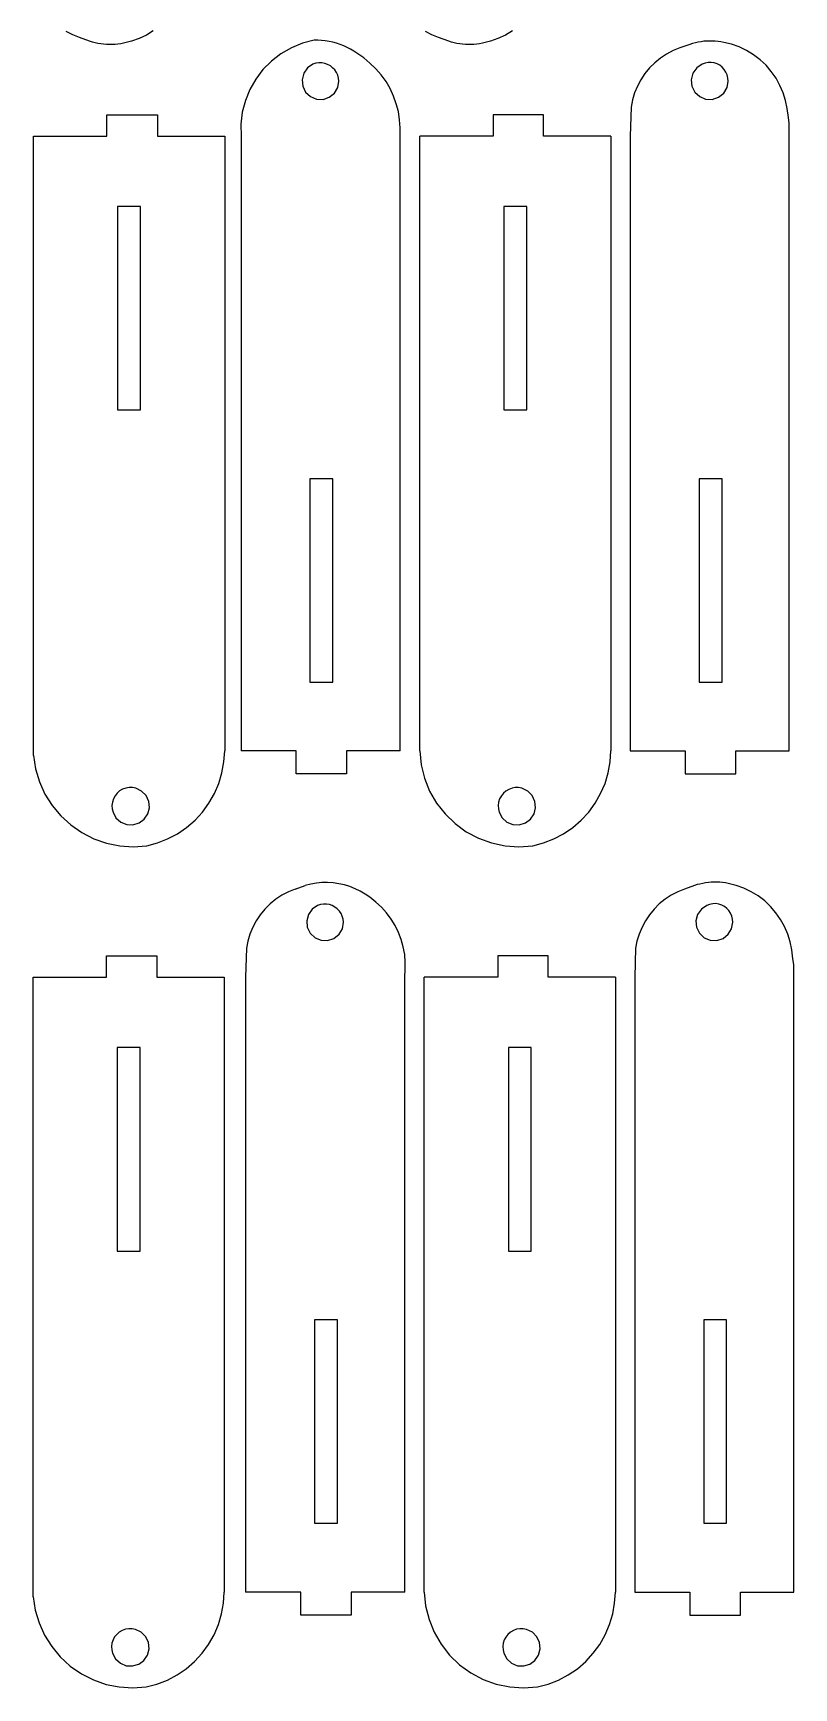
# Model space of a CAD drawing. Extents: x -3998 to 3998, y -3549 to 3549.
# Drawn here: x 974 to 1471, y 1417 to 2499 of the extents above; entities that cross this region are included whole.
import ezdxf

# ---------------------------------------------------------------- set-up
doc = ezdxf.new("R2010")
doc.units = 0
doc.header["$MEASUREMENT"] = 0
doc.layers.get('0').update_dxf_attribs({"linetype": 'CONTINUOUS'})

msp = doc.modelspace()

# ---------------------------------------------------------------- linework, layer by layer
for p, q in [((999.6, 2498.1), (995.3, 2500.3)), ((1052.2, 2500.8), (1047.7, 2498)), ((1234.3, 2498.1), (1230.1, 2500.3)), ((1287, 2500.8), (1282.5, 2498)), ((1004, 2496.3), (999.6, 2498.1)), ((1010.6, 2493.9), (1004, 2496.3)), ((1012.4, 2493.4), (1010.6, 2493.9)), ((1014.2, 2492.9), (1012.4, 2493.4)), ((1016, 2492.5), (1014.2, 2492.9)), ((1017.9, 2492.2), (1016, 2492.5)), ((1019.7, 2492), (1017.9, 2492.2)), ((1021.6, 2491.8), (1019.7, 2492)), ((1023.4, 2491.8), (1021.6, 2491.8)), ((1025.3, 2491.8), (1023.4, 2491.8)), ((1027.2, 2491.9), (1025.3, 2491.8)), ((1029, 2492.1), (1027.2, 2491.9)), ((1030.9, 2492.3), (1029, 2492.1)), ((1032.7, 2492.6), (1030.9, 2492.3)), ((1037.9, 2493.9), (1032.7, 2492.6)), ((1042.9, 2495.7), (1037.9, 2493.9)), ((1047.7, 2498), (1042.9, 2495.7)), ((1142.5, 2489.7), (1135.7, 2485.8)), ((1149.7, 2492.6), (1142.5, 2489.7)), ((1157.3, 2494.6), (1149.7, 2492.6)), ((1159.8, 2494.6), (1157.3, 2494.6)), ((1162.3, 2494.5), (1159.8, 2494.6)), ((1164.7, 2494.2), (1162.3, 2494.5)), ((1167.2, 2493.8), (1164.7, 2494.2)), ((1169.6, 2493.3), (1167.2, 2493.8)), ((1172, 2492.6), (1169.6, 2493.3)), ((1174.4, 2491.9), (1172, 2492.6)), ((1176.7, 2490.9), (1174.4, 2491.9)), ((1179, 2489.9), (1176.7, 2490.9)), ((1181.1, 2488.8), (1179, 2489.9)), ((1183.3, 2487.5), (1181.1, 2488.8)), ((1238.8, 2496.3), (1234.3, 2498.1)), ((1245.4, 2493.9), (1238.8, 2496.3)), ((1247.1, 2493.4), (1245.4, 2493.9)), ((1248.9, 2492.9), (1247.1, 2493.4)), ((1250.8, 2492.5), (1248.9, 2492.9)), ((1252.6, 2492.2), (1250.8, 2492.5)), ((1254.5, 2492), (1252.6, 2492.2)), ((1256.3, 2491.8), (1254.5, 2492)), ((1258.2, 2491.8), (1256.3, 2491.8)), ((1260.1, 2491.8), (1258.2, 2491.8)), ((1261.9, 2491.9), (1260.1, 2491.8)), ((1263.8, 2492.1), (1261.9, 2491.9)), ((1265.6, 2492.3), (1263.8, 2492.1)), ((1267.5, 2492.6), (1265.6, 2492.3)), ((1272.6, 2493.9), (1267.5, 2492.6)), ((1277.6, 2495.7), (1272.6, 2493.9)), ((1282.5, 2498), (1277.6, 2495.7)), ((1396.5, 2489.6), (1392.1, 2487.8)), ((1403.1, 2491.9), (1396.5, 2489.6)), ((1404.9, 2492.5), (1403.1, 2491.9)), ((1406.7, 2492.9), (1404.9, 2492.5)), ((1408.5, 2493.3), (1406.7, 2492.9)), ((1410.4, 2493.6), (1408.5, 2493.3)), ((1412.2, 2493.9), (1410.4, 2493.6)), ((1414.1, 2494), (1412.2, 2493.9)), ((1415.9, 2494.1), (1414.1, 2494)), ((1417.8, 2494.1), (1415.9, 2494.1)), ((1419.7, 2494), (1417.8, 2494.1)), ((1421.5, 2493.8), (1419.7, 2494)), ((1423.4, 2493.6), (1421.5, 2493.8)), ((1425.2, 2493.2), (1423.4, 2493.6)), ((1430.4, 2492), (1425.2, 2493.2)), ((1435.4, 2490.2), (1430.4, 2492)), ((1440.2, 2487.8), (1435.4, 2490.2)), ((1129.4, 2481), (1123.9, 2475.4)), ((1135.7, 2485.8), (1129.4, 2481)), ((1156.6, 2478.9), (1153.1, 2476.5)), ((1158.5, 2479.5), (1156.6, 2478.9)), ((1160.4, 2479.8), (1158.5, 2479.5)), ((1162.4, 2479.8), (1160.4, 2479.8)), ((1164.4, 2479.4), (1162.4, 2479.8)), ((1166.2, 2478.8), (1164.4, 2479.4)), ((1168, 2477.8), (1166.2, 2478.8)), ((1169.5, 2476.6), (1168, 2477.8)), ((1185.3, 2486.1), (1183.3, 2487.5)), ((1189.8, 2483.1), (1185.3, 2486.1)), ((1193.9, 2479.7), (1189.8, 2483.1)), ((1197.8, 2476), (1193.9, 2479.7)), ((1380.1, 2479.9), (1376.7, 2476.5)), ((1383.9, 2482.9), (1380.1, 2479.9)), ((1387.8, 2485.5), (1383.9, 2482.9)), ((1392.1, 2487.8), (1387.8, 2485.5)), ((1411.1, 2478.9), (1407.6, 2476.5)), ((1413, 2479.6), (1411.1, 2478.9)), ((1415, 2480), (1413, 2479.6)), ((1417, 2480.1), (1415, 2480)), ((1419, 2479.8), (1417, 2480.1)), ((1420.9, 2479.1), (1419, 2479.8)), ((1422.7, 2478.2), (1420.9, 2479.1)), ((1424.3, 2476.9), (1422.7, 2478.2)), ((1444.7, 2485.1), (1440.2, 2487.8)), ((1449, 2481.8), (1444.7, 2485.1)), ((1452.9, 2478.2), (1449, 2481.8)), ((1456.3, 2474.1), (1452.9, 2478.2)), ((1119.2, 2469.2), (1115.3, 2462.4)), ((1123.9, 2475.4), (1119.2, 2469.2)), ((1150.6, 2473), (1149.5, 2468.8)), ((1149.5, 2468.8), (1149.9, 2464.6)), ((1153.1, 2476.5), (1150.6, 2473)), ((1170.9, 2475.2), (1169.5, 2476.6)), ((1172, 2473.6), (1170.9, 2475.2)), ((1172.8, 2471.8), (1172, 2473.6)), ((1173.4, 2469.9), (1172.8, 2471.8)), ((1172.9, 2463.7), (1173.6, 2467.9)), ((1173.6, 2467.9), (1173.4, 2469.9)), ((1201.3, 2471.9), (1197.8, 2476)), ((1204.4, 2467.6), (1201.3, 2471.9)), ((1207, 2463), (1204.4, 2467.6)), ((1371, 2468.8), (1368.8, 2464.6)), ((1373.7, 2472.8), (1371, 2468.8)), ((1376.7, 2476.5), (1373.7, 2472.8)), ((1405.1, 2473), (1404, 2468.8)), ((1404, 2468.8), (1404.4, 2464.6)), ((1407.6, 2476.5), (1405.1, 2473)), ((1425.6, 2475.5), (1424.3, 2476.9)), ((1426.7, 2473.8), (1425.6, 2475.5)), ((1427.5, 2471.9), (1426.7, 2473.8)), ((1427.4, 2463.7), (1428.1, 2467.9)), ((1428, 2469.9), (1427.5, 2471.9)), ((1428.1, 2467.9), (1428, 2469.9)), ((1459.4, 2469.8), (1456.3, 2474.1)), ((1462, 2465.1), (1459.4, 2469.8)), ((1115.3, 2462.4), (1112.4, 2455.1)), ((1149.9, 2464.6), (1151.8, 2460.7)), ((1151.8, 2460.7), (1155, 2457.8)), ((1155, 2457.8), (1158.9, 2456.1)), ((1163.2, 2455.9), (1167.3, 2457.3)), ((1167.3, 2457.3), (1170.7, 2460)), ((1170.7, 2460), (1172.9, 2463.7)), ((1209.3, 2458.1), (1207, 2463)), ((1211.1, 2453.1), (1209.3, 2458.1)), ((1366.9, 2460.2), (1365.5, 2455.6)), ((1368.8, 2464.6), (1366.9, 2460.2)), ((1404.4, 2464.6), (1406.3, 2460.7)), ((1406.3, 2460.7), (1409.5, 2457.8)), ((1409.5, 2457.8), (1413.4, 2456.1)), ((1417.7, 2455.9), (1421.8, 2457.3)), ((1421.8, 2457.3), (1425.2, 2460)), ((1425.2, 2460), (1427.4, 2463.7)), ((1464.1, 2460.2), (1462, 2465.1)), ((1465.6, 2455.1), (1464.1, 2460.2)), ((1021.9, 2431.9), (1021.9, 2445.9)), ((1021.9, 2445.9), (1054.9, 2445.9)), ((1054.9, 2445.9), (1054.9, 2431.9)), ((1110.4, 2447.5), (1109.5, 2439.8)), ((1112.4, 2455.1), (1110.4, 2447.5)), ((1158.9, 2456.1), (1163.2, 2455.9)), ((1212.5, 2447.9), (1211.1, 2453.1)), ((1213.3, 2442.6), (1212.5, 2447.9)), ((1274.4, 2445.9), (1274.4, 2431.9)), ((1307.4, 2445.9), (1274.4, 2445.9)), ((1307.4, 2431.9), (1307.4, 2445.9)), ((1364.6, 2450.9), (1364.1, 2431.9)), ((1365.5, 2455.6), (1364.6, 2450.9)), ((1413.4, 2456.1), (1417.7, 2455.9)), ((1466.7, 2449.9), (1465.6, 2455.1)), ((1467.5, 2444), (1466.7, 2449.9)), ((1109.5, 2439.8), (1109.6, 2431.9)), ((1213.7, 2437.3), (1213.3, 2442.6)), ((1213.6, 2431.9), (1213.7, 2437.3)), ((1468.1, 2440.4), (1467.5, 2444)), ((1468.1, 2029.9), (1468.1, 2440.4)), ((973.9, 2026.9), (973.9, 2431.9)), ((973.9, 2431.9), (1021.9, 2431.9)), ((1054.9, 2431.9), (1098.9, 2431.9)), ((1098.9, 2431.9), (1098.9, 2029.9)), ((1109.6, 2431.9), (1109.6, 2029.9)), ((1213.6, 2029.9), (1213.6, 2431.9)), ((1226.4, 2029.9), (1226.4, 2431.9)), ((1274.4, 2431.9), (1226.4, 2431.9)), ((1351.4, 2431.9), (1307.4, 2431.9)), ((1351.4, 2431.9), (1351.4, 2029.9)), ((1364.1, 2431.9), (1364.1, 2029.9)), ((1043.9, 2385.9), (1028.9, 2385.9)), ((1028.9, 2385.9), (1028.9, 2252.9)), ((1043.9, 2252.9), (1043.9, 2385.9)), ((1296.4, 2385.9), (1281.4, 2385.9)), ((1281.4, 2385.9), (1281.4, 2252.9)), ((1296.4, 2252.9), (1296.4, 2385.9)), ((1028.9, 2252.9), (1043.9, 2252.9)), ((1281.4, 2252.9), (1296.4, 2252.9)), ((1169.6, 2207.9), (1154.6, 2207.9)), ((1154.6, 2207.9), (1154.6, 2074.9)), ((1169.6, 2074.9), (1169.6, 2207.9)), ((1409.1, 2207.9), (1409.1, 2074.9)), ((1424.1, 2207.9), (1409.1, 2207.9)), ((1424.1, 2074.9), (1424.1, 2207.9)), ((1154.6, 2074.9), (1169.6, 2074.9)), ((1409.1, 2074.9), (1424.1, 2074.9)), ((973.9, 2026.9), (975.2, 2018.2)), ((1098.4, 2022.7), (1098.9, 2029.9)), ((1145.6, 2029.9), (1109.6, 2029.9)), ((1145.6, 2014.9), (1145.6, 2029.9)), ((1213.6, 2029.9), (1178.6, 2029.9)), ((1178.6, 2029.9), (1178.6, 2014.9)), ((1226.4, 2029.9), (1227.3, 2020.9)), ((1350.9, 2022.7), (1351.4, 2029.9)), ((1364.1, 2029.9), (1400.1, 2029.9)), ((1400.1, 2029.9), (1400.1, 2014.9)), ((1433.1, 2029.9), (1468.1, 2029.9)), ((1433.1, 2014.9), (1433.1, 2029.9)), ((975.2, 2018.2), (977.7, 2009.8)), ((1095.1, 2008.7), (1097.1, 2015.6)), ((1097.1, 2015.6), (1098.4, 2022.7)), ((1178.6, 2014.9), (1145.6, 2014.9)), ((1227.3, 2020.9), (1229.5, 2012.1)), ((1347.6, 2008.7), (1349.6, 2015.6)), ((1349.6, 2015.6), (1350.9, 2022.7)), ((1400.1, 2014.9), (1433.1, 2014.9)), ((977.7, 2009.8), (981.3, 2001.7)), ((981.3, 2001.7), (986, 1994.3)), ((1028.5, 2002.3), (1027.2, 2000.6)), ((1030.2, 2003.8), (1028.5, 2002.3)), ((1032.1, 2004.9), (1030.2, 2003.8)), ((1034.2, 2005.6), (1032.1, 2004.9)), ((1036.4, 2006), (1034.2, 2005.6)), ((1038.6, 2006), (1036.4, 2006)), ((1040.8, 2005.5), (1038.6, 2006)), ((1044.6, 2003.7), (1040.8, 2005.5)), ((1047.5, 2000.7), (1044.6, 2003.7)), ((1088.6, 1995.7), (1092.2, 2002)), ((1092.2, 2002), (1095.1, 2008.7)), ((1229.5, 2012.1), (1232.9, 2003.7)), ((1232.9, 2003.7), (1237.4, 1995.8)), ((1281.1, 2002.2), (1279.8, 2000.5)), ((1282.8, 2003.7), (1281.1, 2002.2)), ((1284.7, 2004.8), (1282.8, 2003.7)), ((1286.8, 2005.6), (1284.7, 2004.8)), ((1288.9, 2005.9), (1286.8, 2005.6)), ((1291.1, 2005.9), (1288.9, 2005.9)), ((1293.3, 2005.5), (1291.1, 2005.9)), ((1297.1, 2003.7), (1293.3, 2005.5)), ((1300, 2000.7), (1297.1, 2003.7)), ((1341.1, 1995.7), (1344.7, 2002)), ((1344.7, 2002), (1347.6, 2008.7)), ((986, 1994.3), (991.7, 1987.5)), ((1025.5, 1996.5), (1025.2, 1994.3)), ((1025.2, 1994.3), (1025.3, 1992.1)), ((1025.3, 1992.1), (1025.9, 1989.9)), ((1026.1, 1998.6), (1025.5, 1996.5)), ((1027.2, 2000.6), (1026.1, 1998.6)), ((1049.3, 1996.9), (1047.5, 2000.7)), ((1048.7, 1988.7), (1049.7, 1992.8)), ((1049.7, 1992.8), (1049.3, 1996.9)), ((1084.4, 1989.9), (1088.6, 1995.7)), ((1237.4, 1995.8), (1243, 1988.7)), ((1278, 1996.5), (1277.8, 1994.3)), ((1277.8, 1994.3), (1277.9, 1992.1)), ((1277.9, 1992.1), (1278.4, 1989.9)), ((1278.7, 1998.6), (1278, 1996.5)), ((1279.8, 2000.5), (1278.7, 1998.6)), ((1301.8, 1996.9), (1300, 2000.7)), ((1301.2, 1988.7), (1302.2, 1992.8)), ((1302.2, 1992.8), (1301.8, 1996.9)), ((1336.9, 1989.9), (1341.1, 1995.7)), ((991.7, 1987.5), (998.2, 1981.5)), ((998.2, 1981.5), (1005.4, 1976.5)), ((1025.9, 1989.9), (1027.8, 1986.2)), ((1027.8, 1986.2), (1030.9, 1983.4)), ((1030.9, 1983.4), (1034.8, 1981.8)), ((1034.8, 1981.8), (1038.9, 1981.6)), ((1038.9, 1981.6), (1043, 1982.8)), ((1043, 1982.8), (1046.3, 1985.2)), ((1046.3, 1985.2), (1048.7, 1988.7)), ((1074, 1979.8), (1079.5, 1984.6)), ((1079.5, 1984.6), (1084.4, 1989.9)), ((1243, 1988.7), (1249.5, 1982.4)), ((1249.5, 1982.4), (1256.9, 1977.1)), ((1278.4, 1989.9), (1280.3, 1986.2)), ((1280.3, 1986.2), (1283.4, 1983.4)), ((1283.4, 1983.4), (1287.3, 1981.8)), ((1287.3, 1981.8), (1291.4, 1981.6)), ((1291.4, 1981.6), (1295.5, 1982.8)), ((1295.5, 1982.8), (1298.8, 1985.2)), ((1298.8, 1985.2), (1301.2, 1988.7)), ((1326.5, 1979.8), (1332, 1984.6)), ((1332, 1984.6), (1336.9, 1989.9)), ((1005.4, 1976.5), (1013.3, 1972.5)), ((1013.3, 1972.5), (1021.6, 1969.6)), ((1021.6, 1969.6), (1030.3, 1967.9)), ((1047.9, 1967.9), (1054.9, 1969.8)), ((1054.9, 1969.8), (1061.6, 1972.4)), ((1061.6, 1972.4), (1068, 1975.8)), ((1068, 1975.8), (1074, 1979.8)), ((1256.9, 1977.1), (1264.9, 1972.8)), ((1264.9, 1972.8), (1273.4, 1969.8)), ((1273.4, 1969.8), (1282.3, 1967.9)), ((1300.4, 1967.9), (1307.4, 1969.8)), ((1307.4, 1969.8), (1314.1, 1972.4)), ((1314.1, 1972.4), (1320.5, 1975.8)), ((1320.5, 1975.8), (1326.5, 1979.8)), ((1030.3, 1967.9), (1039.1, 1967.3)), ((1039.1, 1967.3), (1047.9, 1967.9)), ((1282.3, 1967.9), (1291.3, 1967.3)), ((1291.3, 1967.3), (1300.4, 1967.9)), ((1140.6, 1937.8), (1136.3, 1935.5)), ((1145, 1939.6), (1140.6, 1937.8)), ((1145, 1939.6), (1151.6, 1941.9)), ((1155.2, 1942.8), (1151.6, 1941.9)), ((1158.9, 1943.5), (1155.2, 1942.8)), ((1162.5, 1943.8), (1158.9, 1943.5)), ((1166.2, 1943.9), (1162.5, 1943.8)), ((1169.9, 1943.6), (1166.2, 1943.9)), ((1173.6, 1943.1), (1169.9, 1943.6)), ((1177.2, 1942.3), (1173.6, 1943.1)), ((1180.8, 1941.2), (1177.2, 1942.3)), ((1184.2, 1939.8), (1180.8, 1941.2)), ((1187.5, 1938.2), (1184.2, 1939.8)), ((1190.7, 1936.3), (1187.5, 1938.2)), ((1395.1, 1937.8), (1390.8, 1935.5)), ((1399.5, 1939.6), (1395.1, 1937.8)), ((1406.1, 1941.9), (1399.5, 1939.6)), ((1407.9, 1942.5), (1406.1, 1941.9)), ((1409.7, 1942.9), (1407.9, 1942.5)), ((1411.5, 1943.3), (1409.7, 1942.9)), ((1413.4, 1943.6), (1411.5, 1943.3)), ((1415.2, 1943.9), (1413.4, 1943.6)), ((1417.1, 1944), (1415.2, 1943.9)), ((1418.9, 1944.1), (1417.1, 1944)), ((1420.8, 1944.1), (1418.9, 1944.1)), ((1422.7, 1944), (1420.8, 1944.1)), ((1424.5, 1943.8), (1422.7, 1944)), ((1426.4, 1943.6), (1424.5, 1943.8)), ((1428.2, 1943.2), (1426.4, 1943.6)), ((1433.4, 1942), (1428.2, 1943.2)), ((1438.4, 1940.2), (1433.4, 1942)), ((1443.2, 1937.8), (1438.4, 1940.2)), ((1447.7, 1935.1), (1443.2, 1937.8)), ((1125.2, 1926.5), (1122.2, 1922.8)), ((1128.6, 1929.9), (1125.2, 1926.5)), ((1132.4, 1932.9), (1128.6, 1929.9)), ((1136.3, 1935.5), (1132.4, 1932.9)), ((1156.1, 1926.5), (1153.6, 1923)), ((1159.6, 1928.9), (1156.1, 1926.5)), ((1161.5, 1929.5), (1159.6, 1928.9)), ((1163.4, 1929.8), (1161.5, 1929.5)), ((1165.4, 1929.8), (1163.4, 1929.8)), ((1167.4, 1929.4), (1165.4, 1929.8)), ((1169.2, 1928.8), (1167.4, 1929.4)), ((1171, 1927.8), (1169.2, 1928.8)), ((1172.5, 1926.6), (1171, 1927.8)), ((1173.9, 1925.2), (1172.5, 1926.6)), ((1193.8, 1934.2), (1190.7, 1936.3)), ((1197.7, 1931.1), (1193.8, 1934.2)), ((1201.4, 1927.7), (1197.7, 1931.1)), ((1204.7, 1924), (1201.4, 1927.7)), ((1379.7, 1926.5), (1376.7, 1922.8)), ((1383.1, 1929.9), (1379.7, 1926.5)), ((1386.9, 1932.9), (1383.1, 1929.9)), ((1390.8, 1935.5), (1386.9, 1932.9)), ((1410.6, 1926.5), (1408.1, 1923)), ((1414.1, 1928.9), (1410.6, 1926.5)), ((1416, 1929.6), (1414.1, 1928.9)), ((1418, 1930), (1416, 1929.6)), ((1420, 1930.1), (1418, 1930)), ((1422, 1929.8), (1420, 1930.1)), ((1423.9, 1929.1), (1422, 1929.8)), ((1425.7, 1928.2), (1423.9, 1929.1)), ((1427.3, 1926.9), (1425.7, 1928.2)), ((1428.6, 1925.5), (1427.3, 1926.9)), ((1452, 1931.8), (1447.7, 1935.1)), ((1455.9, 1928.2), (1452, 1931.8)), ((1459.3, 1924.1), (1455.9, 1928.2)), ((1119.5, 1918.8), (1117.3, 1914.6)), ((1122.2, 1922.8), (1119.5, 1918.8)), ((1153.6, 1923), (1152.5, 1918.8)), ((1152.5, 1918.8), (1152.9, 1914.6)), ((1175, 1923.6), (1173.9, 1925.2)), ((1175.8, 1921.8), (1175, 1923.6)), ((1176.4, 1919.9), (1175.8, 1921.8)), ((1175.9, 1913.7), (1176.6, 1917.9)), ((1176.6, 1917.9), (1176.4, 1919.9)), ((1207.7, 1920), (1204.7, 1924)), ((1210.3, 1915.7), (1207.7, 1920)), ((1212.5, 1911.2), (1210.3, 1915.7)), ((1374, 1918.8), (1371.8, 1914.6)), ((1376.7, 1922.8), (1374, 1918.8)), ((1408.1, 1923), (1407, 1918.8)), ((1407, 1918.8), (1407.4, 1914.6)), ((1429.7, 1923.8), (1428.6, 1925.5)), ((1430.5, 1921.9), (1429.7, 1923.8)), ((1430.4, 1913.7), (1431.1, 1917.9)), ((1431, 1919.9), (1430.5, 1921.9)), ((1431.1, 1917.9), (1431, 1919.9)), ((1462.4, 1919.8), (1459.3, 1924.1)), ((1465, 1915.1), (1462.4, 1919.8)), ((1114, 1905.6), (1113.1, 1900.9)), ((1115.4, 1910.2), (1114, 1905.6)), ((1117.3, 1914.6), (1115.4, 1910.2)), ((1152.9, 1914.6), (1154.8, 1910.7)), ((1154.8, 1910.7), (1158, 1907.8)), ((1158, 1907.8), (1161.9, 1906.1)), ((1161.9, 1906.1), (1166.2, 1905.9)), ((1166.2, 1905.9), (1170.3, 1907.3)), ((1170.3, 1907.3), (1173.7, 1910)), ((1173.7, 1910), (1175.9, 1913.7)), ((1214.3, 1906.6), (1212.5, 1911.2)), ((1215.6, 1901.8), (1214.3, 1906.6)), ((1368.5, 1905.6), (1367.6, 1900.9)), ((1369.9, 1910.2), (1368.5, 1905.6)), ((1371.8, 1914.6), (1369.9, 1910.2)), ((1407.4, 1914.6), (1409.3, 1910.7)), ((1409.3, 1910.7), (1412.5, 1907.8)), ((1412.5, 1907.8), (1416.4, 1906.1)), ((1416.4, 1906.1), (1420.7, 1905.9)), ((1420.7, 1905.9), (1424.8, 1907.3)), ((1424.8, 1907.3), (1428.2, 1910)), ((1428.2, 1910), (1430.4, 1913.7)), ((1467.1, 1910.2), (1465, 1915.1)), ((1468.6, 1905.1), (1467.1, 1910.2)), ((1469.7, 1899.9), (1468.6, 1905.1)), ((1021.6, 1895.9), (1054.6, 1895.9)), ((1021.6, 1881.9), (1021.6, 1895.9)), ((1054.6, 1895.9), (1054.6, 1881.9)), ((1113.1, 1900.9), (1112.6, 1881.9)), ((1216.6, 1896.9), (1215.6, 1901.8)), ((1217, 1891.9), (1216.6, 1896.9)), ((1277.4, 1895.9), (1277.4, 1881.9)), ((1310.4, 1895.9), (1277.4, 1895.9)), ((1310.4, 1881.9), (1310.4, 1895.9)), ((1367.6, 1900.9), (1367.1, 1881.9)), ((1470.5, 1894), (1469.7, 1899.9)), ((1471.1, 1890.2), (1470.5, 1894)), ((1216.6, 1881.9), (1217, 1886.9)), ((1217, 1886.9), (1217, 1891.9)), ((1471.1, 1479.9), (1471.1, 1890.2)), ((973.6, 1881.9), (1021.6, 1881.9)), ((973.6, 1476.9), (973.6, 1881.9)), ((1054.6, 1881.9), (1098.6, 1881.9)), ((1098.6, 1881.9), (1098.6, 1479.9)), ((1112.6, 1881.9), (1112.6, 1479.9)), ((1216.6, 1479.9), (1216.6, 1881.9)), ((1229.4, 1479.9), (1229.4, 1881.9)), ((1277.4, 1881.9), (1229.4, 1881.9)), ((1354.4, 1881.9), (1310.4, 1881.9)), ((1354.4, 1881.9), (1354.4, 1479.9)), ((1367.1, 1881.9), (1367.1, 1479.9)), ((1028.6, 1835.9), (1028.6, 1702.9)), ((1043.6, 1835.9), (1028.6, 1835.9)), ((1043.6, 1702.9), (1043.6, 1835.9)), ((1299.4, 1835.9), (1284.4, 1835.9)), ((1284.4, 1835.9), (1284.4, 1702.9)), ((1299.4, 1702.9), (1299.4, 1835.9)), ((1028.6, 1702.9), (1043.6, 1702.9)), ((1284.4, 1702.9), (1299.4, 1702.9)), ((1172.6, 1657.9), (1157.6, 1657.9)), ((1157.6, 1657.9), (1157.6, 1524.9)), ((1172.6, 1524.9), (1172.6, 1657.9)), ((1412.1, 1657.9), (1412.1, 1524.9)), ((1427.1, 1657.9), (1412.1, 1657.9)), ((1427.1, 1524.9), (1427.1, 1657.9)), ((1157.6, 1524.9), (1172.6, 1524.9)), ((1412.1, 1524.9), (1427.1, 1524.9)), ((973.6, 1476.9), (975, 1468.2)), ((1096.9, 1465.6), (1098.2, 1472.7)), ((1098.2, 1472.7), (1098.6, 1479.9)), ((1148.6, 1479.9), (1112.6, 1479.9)), ((1148.6, 1464.9), (1148.6, 1479.9)), ((1181.6, 1479.9), (1181.6, 1464.9)), ((1216.6, 1479.9), (1181.6, 1479.9)), ((1229.4, 1479.9), (1230.3, 1470.9)), ((1352.6, 1465.6), (1353.9, 1472.7)), ((1353.9, 1472.7), (1354.4, 1479.9)), ((1367.1, 1479.9), (1403.1, 1479.9)), ((1403.1, 1479.9), (1403.1, 1464.9)), ((1436.1, 1479.9), (1471.1, 1479.9)), ((1436.1, 1464.9), (1436.1, 1479.9)), ((975, 1468.2), (977.5, 1459.8)), ((1094.8, 1458.7), (1096.9, 1465.6)), ((1181.6, 1464.9), (1148.6, 1464.9)), ((1230.3, 1470.9), (1232.5, 1462.1)), ((1232.5, 1462.1), (1235.9, 1453.7)), ((1350.6, 1458.7), (1352.6, 1465.6)), ((1403.1, 1464.9), (1436.1, 1464.9)), ((977.5, 1459.8), (981.1, 1451.7)), ((981.1, 1451.7), (985.8, 1444.3)), ((1026.9, 1450.6), (1025.9, 1448.6)), ((1028.3, 1452.3), (1026.9, 1450.6)), ((1030, 1453.8), (1028.3, 1452.3)), ((1031.9, 1454.9), (1030, 1453.8)), ((1034, 1455.6), (1031.9, 1454.9)), ((1036.2, 1456), (1034, 1455.6)), ((1038.4, 1456), (1036.2, 1456)), ((1040.6, 1455.5), (1038.4, 1456)), ((1044.3, 1453.7), (1040.6, 1455.5)), ((1047.3, 1450.7), (1044.3, 1453.7)), ((1049.1, 1446.9), (1047.3, 1450.7)), ((1088.4, 1445.7), (1092, 1452)), ((1092, 1452), (1094.8, 1458.7)), ((1235.9, 1453.7), (1240.4, 1445.8)), ((1282.8, 1450.5), (1281.7, 1448.6)), ((1284.1, 1452.2), (1282.8, 1450.5)), ((1285.8, 1453.7), (1284.1, 1452.2)), ((1287.7, 1454.8), (1285.8, 1453.7)), ((1289.8, 1455.6), (1287.7, 1454.8)), ((1291.9, 1455.9), (1289.8, 1455.6)), ((1294.1, 1455.9), (1291.9, 1455.9)), ((1296.3, 1455.5), (1294.1, 1455.9)), ((1300.1, 1453.7), (1296.3, 1455.5)), ((1303, 1450.7), (1300.1, 1453.7)), ((1304.8, 1446.9), (1303, 1450.7)), ((1344.1, 1445.7), (1347.7, 1452)), ((1347.7, 1452), (1350.6, 1458.7)), ((985.8, 1444.3), (991.4, 1437.5)), ((1025.2, 1446.5), (1024.9, 1444.3)), ((1024.9, 1444.3), (1025.1, 1442.1)), ((1025.1, 1442.1), (1025.6, 1439.9)), ((1025.9, 1448.6), (1025.2, 1446.5)), ((1025.6, 1439.9), (1027.6, 1436.2)), ((1048.4, 1438.7), (1049.5, 1442.8)), ((1049.5, 1442.8), (1049.1, 1446.9)), ((1079.2, 1434.6), (1084.1, 1439.9)), ((1084.1, 1439.9), (1088.4, 1445.7)), ((1240.4, 1445.8), (1246, 1438.7)), ((1281, 1446.5), (1280.8, 1444.3)), ((1280.8, 1444.3), (1280.9, 1442.1)), ((1280.9, 1442.1), (1281.4, 1439.9)), ((1281.7, 1448.6), (1281, 1446.5)), ((1281.4, 1439.9), (1283.3, 1436.2)), ((1304.2, 1438.7), (1305.2, 1442.8)), ((1305.2, 1442.8), (1304.8, 1446.9)), ((1335, 1434.6), (1339.9, 1439.9)), ((1339.9, 1439.9), (1344.1, 1445.7)), ((991.4, 1437.5), (997.9, 1431.5)), ((997.9, 1431.5), (1005.2, 1426.5)), ((1027.6, 1436.2), (1030.7, 1433.4)), ((1030.7, 1433.4), (1034.5, 1431.8)), ((1034.5, 1431.8), (1038.7, 1431.6)), ((1038.7, 1431.6), (1042.7, 1432.8)), ((1042.7, 1432.8), (1046.1, 1435.2)), ((1046.1, 1435.2), (1048.4, 1438.7)), ((1067.8, 1425.8), (1073.7, 1429.8)), ((1073.7, 1429.8), (1079.2, 1434.6)), ((1246, 1438.7), (1252.5, 1432.4)), ((1252.5, 1432.4), (1259.9, 1427.1)), ((1283.3, 1436.2), (1286.4, 1433.4)), ((1286.4, 1433.4), (1290.3, 1431.8)), ((1290.3, 1431.8), (1294.4, 1431.6)), ((1294.4, 1431.6), (1298.5, 1432.8)), ((1298.5, 1432.8), (1301.8, 1435.2)), ((1301.8, 1435.2), (1304.2, 1438.7)), ((1323.5, 1425.8), (1329.5, 1429.8)), ((1329.5, 1429.8), (1335, 1434.6)), ((1005.2, 1426.5), (1013, 1422.5)), ((1013, 1422.5), (1021.4, 1419.6)), ((1021.4, 1419.6), (1030, 1417.9)), ((1030, 1417.9), (1038.8, 1417.3)), ((1038.8, 1417.3), (1047.6, 1417.9)), ((1047.6, 1417.9), (1054.6, 1419.8)), ((1054.6, 1419.8), (1061.4, 1422.4)), ((1061.4, 1422.4), (1067.8, 1425.8)), ((1259.9, 1427.1), (1267.9, 1422.8)), ((1267.9, 1422.8), (1276.4, 1419.8)), ((1276.4, 1419.8), (1285.3, 1417.9)), ((1285.3, 1417.9), (1294.3, 1417.3)), ((1294.3, 1417.3), (1303.4, 1417.9)), ((1303.4, 1417.9), (1310.4, 1419.8)), ((1310.4, 1419.8), (1317.1, 1422.4)), ((1317.1, 1422.4), (1323.5, 1425.8))]:
    msp.add_line(p, q)

doc.saveas('drawing.dxf')
